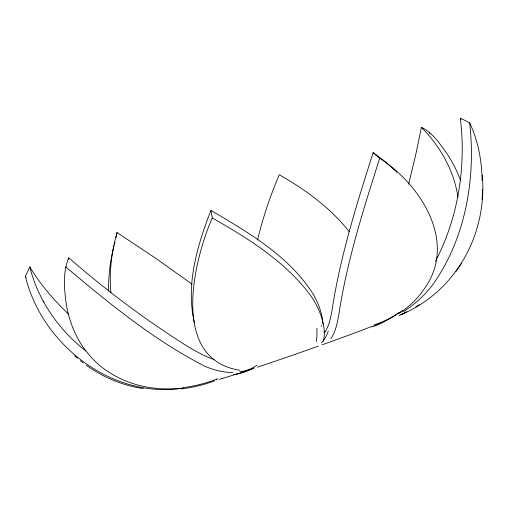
<?xml version="1.0" encoding="UTF-8"?>
<svg xmlns="http://www.w3.org/2000/svg" width="508" height="508" viewBox="0 0 508 508"><rect width="100%" height="100%" fill="white"/><g stroke="black" fill="none" stroke-linecap="round" stroke-linejoin="round"><path stroke-width="0.76" d="M108.629 291.008C108.344 276.466 110.128 261.931 113.519 247.796M482.079 180.251C481.876 160.528 478.047 140.678 469.646 122.765L460.337 118.186C466.287 166.776 458.197 217.697 435.477 261.264M399.009 315.601L406.54 311.899L400.818 314.731C456.089 291.643 487.477 233.858 482.295 175.209M482.581 189.484L482.079 199.695M213.995 359.531C203.149 355.733 193.18 349.841 183.445 343.814C143.142 318.072 104.788 289.236 68.745 257.804C62.382 272.923 64.281 290.005 66.523 305.841C68.936 318.884 73.482 331.565 80.366 342.925C85.82 351.726 92.627 359.721 100.66 366.262C112.135 375.564 125.806 382.003 140.094 385.616C154.159 389.153 168.872 389.636 183.248 387.991M68.599 259.226L68.745 257.804M460.597 180.638C457.13 170.834 452.234 161.576 446.513 152.908C439.445 143.3 432.562 132.607 421.424 127.356L415.633 155.162L408.635 184.182M429.203 133.699L429.489 132.226M115.964 237.801L117.011 232.562L156.204 258.604L192.107 284.207M257.55 239.992C262.839 217.659 270.339 195.885 279.216 174.733C305.435 189.624 330.397 207.842 349.225 231.642M117.011 232.562C111.544 252.146 108.928 272.72 110.947 293.014M113.703 247.098L114.071 245.694M114.44 244.297L114.992 242.195M395.18 170.663L384.524 161.169L373.158 152.597C356.457 204.915 339.865 257.626 331.749 312.083C330.289 319.297 328.663 326.727 324.447 332.886M373.158 152.597L379.679 158.274C363.226 210.077 346.602 262.204 338.588 316.103C337.064 323.882 335.483 331.965 330.93 338.607M323.132 341.357C324.885 336.169 324.479 330.029 323.406 324.549C321.354 314.357 316.929 304.73 311.093 296.158C285.839 261.887 248.755 238.722 212.3 217.951L210.953 210.426C248.876 232.74 289.954 256.61 313.703 294.989C318.624 303.892 322.332 313.747 322.936 323.983M210.953 210.426C197.212 245.58 185.566 284.658 194.361 322.447M212.3 217.951C193.497 260.42 169.799 359.334 239.719 370.218M181.375 388.436C110.795 398.323 41.593 343.897 25.4 276.301L29.832 266.973C40.259 284.41 53.664 299.898 68.326 313.887M455.892 271.577L461.505 263.303M399.25 313.341C409.632 306.4 418.878 297.561 425.552 286.963C456.876 241.122 420.281 184.22 379.679 158.274M403.454 311.683C414.953 304.267 425.183 294.856 433.368 283.877C465.715 237.642 475.983 178.092 469.646 122.765M415.868 306.813L419.424 304.648M373.996 325.565L380.34 322.999A82.093 2.007 -19.3 0 0 381.743 322.409M371.926 326.384L363.544 329.629A82.093 2.007 -19.3 0 1 335.521 339.992L322.097 344.811M318.237 346.189L304.26 351.136A82.093 2.007 -19.3 0 1 270.034 362.966L257.416 367.208M254.032 368.338L242.653 372.091A82.093 2.007 -19.3 0 1 222.263 378.454M222.294 378.447L220.148 379.044M218.916 379.368L219.513 379.216M216.471 379.952L216.916 379.851M232.867 372.504C223.069 372.516 213.411 369.995 204.476 366.09C153.74 339.998 109.093 303.32 65.551 266.84M143.3 388.569C122.701 385.566 102.984 377.323 86.144 365.112M80.27 360.616L83.179 362.903M85.922 350.977C58.82 330.098 38.151 300.304 29.832 266.973M74.638 355.829L77.419 358.254M395.732 171.228L396.837 172.352M421.424 127.356C440.195 146.234 454.025 170.656 457.987 197.167M43.066 301.047L44.025 302.222M25.4 276.301L26.175 277.565M460.337 118.186L460.927 119.513M323.933 332.061A82.093 2.007 -19.3 0 1 325.164 331.648M214.84 380.822A155.873 153.733 75.2 0 1 181.432 388.906M253.822 367.843A155.873 90.564 70.9 0 1 233.426 374.599M217.545 378.778A155.873 148.412 -82.1 0 1 183.21 387.629M398.831 312.661A155.873 126.784 67.6 0 1 372.148 326.974M328.289 331.095A155.873 42.799 77.3 0 1 321.532 342.786M321.767 325.418A155.873 42.799 77.3 0 1 321.424 326.314M384.321 321.246A82.093 2.007 -19.3 0 1 383.902 321.45M402.742 310.394A155.873 135.649 81.9 0 1 373.882 325.171M316.878 328.092A155.873 25.629 69.8 0 1 316.293 341.547M256.851 365.309A155.873 74.867 79.1 0 1 239.979 371.704"/></g></svg>
